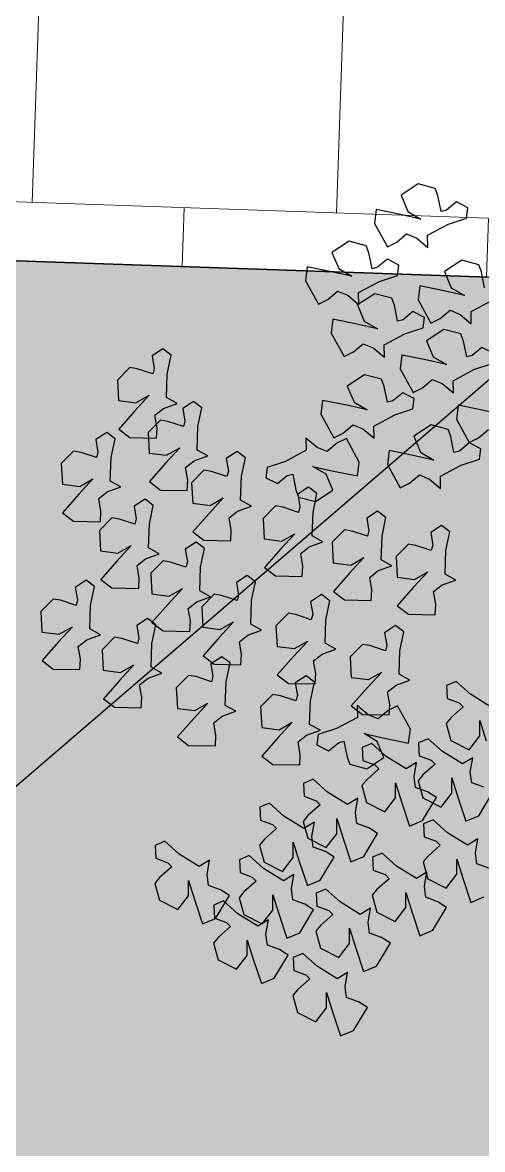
# Model space of a CAD drawing. Header units: millimetres. Extents: x -1042495 to -977915, y 3191218 to 3280168.
# Drawn here: x -1024033 to -1023144, y 3228592 to 3230773 of the extents above; entities that cross this region are included whole.
import ezdxf

# ---------------------------------------------------------------- set-up
doc = ezdxf.new("R2010")
doc.units = ezdxf.units.MM
doc.layers.get('0').update_dxf_attribs({"lineweight": 15})
for name, color, linetype in [('000 Граница', 6, 'Continuous'), ('000 Дом', 7, 'Continuous'), ('000 Привязки', 1, 'Continuous'), ('A绿-TXT', 252, 'Continuous'), ('p', 7, 'Continuous')]:
    doc.layers.add(name, color=color, linetype=linetype)
doc.layers.add('_Кабель 0.4', color=1, linetype='g5_119_3', lineweight=30)
doc.layers.add('мощение', color=251, linetype='Continuous', lineweight=0)
doc.layers.add('кустарники лиственные', color=7, linetype='Continuous', lineweight=20, true_color=0x455c00)
doc.linetypes.add('g5_119_3', pattern='A,4,-1,[31,GUGK_2005.shx,S=0.1,R=0,X=0,Y=0],4,[31,GUGK_2005.shx,S=0.1,R=180,X=0,Y=0],-1', length=10)

# ---------------------------------------------------------------- blocks, each defined once
blk = doc.blocks.new('A$C6E9D230D')
at = {"layer": 'A绿-TXT', "color": 254, "true_color": 0xfeeab9}
for p, q in [((947, 2234.4), (927.7, 2209)), ((989.1, 2197.3), (947, 2234.4)), ((1012.4, 2234.7), (1007.3, 2195)), ((1059.4, 2237.2), (1012.4, 2234.7)), ((1088, 2209), (1059.4, 2237.2)), ((927.7, 2209), (926.4, 2147.7)), ((1024.5, 2164.6), (989.1, 2197.3)), ((1007.3, 2195), (1024.5, 2164.6)), ((1085.1, 2191.8), (1088, 2209)), ((1073.4, 2156.5), (1085.1, 2191.8)), ((1285.7, 2187.6), (1266.4, 2162.1)), ((1327.8, 2150.4), (1285.7, 2187.6)), ((1351.1, 2187.8), (1346, 2148.1)), ((1398.1, 2190.3), (1351.1, 2187.8)), ((1426.7, 2162.1), (1398.1, 2190.3)), ((926.4, 2147.7), (950.4, 2146.3)), ((950.4, 2146.3), (979.2, 2151.3)), ((979.2, 2151.3), (994.5, 2131.8)), ((1085.8, 2153.1), (1073.4, 2156.5)), ((1114.7, 2158.1), (1085.8, 2153.1)), ((1130.9, 2133.1), (1114.7, 2158.1)), ((1266.4, 2162.1), (1265.1, 2100.8)), ((1363.2, 2117.7), (1327.8, 2150.4)), ((1346, 2148.1), (1363.2, 2117.7)), ((1412.1, 2109.7), (1423.8, 2144.9)), ((1423.8, 2144.9), (1426.7, 2162.1)), ((994.5, 2131.8), (1005.9, 2100.5)), ((1005.9, 2100.5), (1019.4, 2124.9)), ((1019.4, 2124.9), (1073.3, 2123.2)), ((1073.3, 2123.2), (1116.4, 2114.1)), ((1116.4, 2114.1), (1130.9, 2133.1)), ((859.5, 2093.9), (840.2, 2068.4)), ((901.6, 2056.8), (859.5, 2093.9)), ((924.9, 2094.2), (919.8, 2054.5)), ((971.9, 2096.7), (924.9, 2094.2)), ((1000.5, 2068.4), (971.9, 2096.7)), ((1132.7, 2099.8), (1113.4, 2074.3)), ((1174.9, 2062.7), (1132.7, 2099.8)), ((1198.1, 2100.1), (1193, 2060.4)), ((1245.1, 2102.6), (1198.1, 2100.1)), ((1273.7, 2074.3), (1245.1, 2102.6)), ((1265.1, 2100.8), (1289.1, 2099.4)), ((1289.1, 2099.4), (1317.9, 2104.4)), ((1317.9, 2104.4), (1333.2, 2084.9)), ((1424.5, 2106.2), (1412.1, 2109.7)), ((1453.4, 2111.2), (1424.5, 2106.2)), ((1469.6, 2086.3), (1453.4, 2111.2)), ((840.2, 2068.4), (838.9, 2007.1)), ((997.6, 2051.3), (1000.5, 2068.4)), ((1113.4, 2074.3), (1112.1, 2013)), ((1270.9, 2057.2), (1273.7, 2074.3)), ((1333.2, 2084.9), (1344.6, 2053.6)), ((1344.6, 2053.6), (1358.1, 2078)), ((1358.1, 2078), (1412, 2076.3)), ((1412, 2076.3), (1455.1, 2067.2)), ((1455.1, 2067.2), (1469.6, 2086.3)), ((937, 2024.1), (901.6, 2056.8)), ((919.8, 2054.5), (937, 2024.1)), ((985.9, 2016), (997.6, 2051.3)), ((1210.2, 2030), (1174.9, 2062.7)), ((1193, 2060.4), (1210.2, 2030)), ((1259.1, 2021.9), (1270.9, 2057.2)), ((1476.9, 2058.8), (1457.6, 2033.4)), ((1519.1, 2021.7), (1476.9, 2058.8)), ((1542.3, 2059.1), (1537.2, 2019.4)), ((1589.3, 2061.6), (1542.3, 2059.1)), ((1618, 2033.4), (1589.3, 2061.6)), ((998.3, 2012.6), (985.9, 2016)), ((1027.2, 2017.6), (998.3, 2012.6)), ((1043.4, 1992.6), (1027.2, 2017.6)), ((1112.1, 2013), (1136.1, 2011.7)), ((1136.1, 2011.7), (1165, 2016.7)), ((1165, 2016.7), (1180.2, 1997.2)), ((1271.5, 2018.5), (1259.1, 2021.9)), ((1300.4, 2023.5), (1271.5, 2018.5)), ((1316.6, 1998.5), (1300.4, 2023.5)), ((1457.6, 2033.4), (1456.4, 1972.1)), ((1554.5, 1989), (1519.1, 2021.7)), ((1537.2, 2019.4), (1554.5, 1989)), ((1603.3, 1980.9), (1615.1, 2016.2)), ((1615.1, 2016.2), (1618, 2033.4)), ((838.9, 2007.1), (862.9, 2005.8)), ((862.9, 2005.8), (891.7, 2010.8)), ((891.7, 2010.8), (907, 1991.3)), ((907, 1991.3), (918.4, 1959.9)), ((1028.9, 1973.6), (1043.4, 1992.6)), ((1180.2, 1997.2), (1191.6, 1965.8)), ((1191.6, 1965.8), (1205.1, 1990.3)), ((1205.1, 1990.3), (1259, 1988.6)), ((1259, 1988.6), (1302.2, 1979.5)), ((1302.2, 1979.5), (1316.6, 1998.5)), ((1356.7, 1988.6), (1337.4, 1963.1)), ((1398.8, 1951.5), (1356.7, 1988.6)), ((1422.1, 1988.8), (1417, 1949.1)), ((1469.1, 1991.4), (1422.1, 1988.8)), ((1497.7, 1963.1), (1469.1, 1991.4)), ((398, 1965.4), (376.7, 1923.4)), ((436.8, 1976.1), (398, 1965.4)), ((450.2, 1965), (436.8, 1976.1)), ((474.9, 1937.2), (450.2, 1965)), ((494.2, 1973.7), (484.1, 1946.2)), ((523.9, 1975.3), (494.2, 1973.7)), ((533.2, 1953.2), (523.9, 1975.3)), ((918.4, 1959.9), (931.9, 1984.4)), ((931.9, 1984.4), (985.8, 1982.6)), ((985.8, 1982.6), (1028.9, 1973.6)), ((1034.4, 1982.7), (1015.1, 1957.2)), ((1076.5, 1945.5), (1034.4, 1982.7)), ((1099.8, 1982.9), (1094.7, 1943.2)), ((1146.8, 1985.4), (1099.8, 1982.9)), ((1175.4, 1957.2), (1146.8, 1985.4)), ((1337.4, 1963.1), (1336.1, 1901.8)), ((1456.4, 1972.1), (1480.3, 1970.7)), ((1480.3, 1970.7), (1509.2, 1975.7)), ((1494.8, 1945.9), (1497.7, 1963.1)), ((1509.2, 1975.7), (1524.4, 1956.2)), ((1615.8, 1977.5), (1603.3, 1980.9)), ((1644.6, 1982.5), (1615.8, 1977.5)), ((1660.8, 1957.5), (1644.6, 1982.5)), ((484.1, 1946.2), (474.9, 1937.2)), ((503.7, 1920.4), (533.2, 1953.2)), ((1015.1, 1957.2), (1013.8, 1895.9)), ((1111.9, 1912.9), (1076.5, 1945.5)), ((1094.7, 1943.2), (1111.9, 1912.9)), ((1160.8, 1904.8), (1172.5, 1940)), ((1172.5, 1940), (1175.4, 1957.2)), ((1434.2, 1918.8), (1398.8, 1951.5)), ((1417, 1949.1), (1434.2, 1918.8)), ((1483.1, 1910.7), (1494.8, 1945.9)), ((1524.4, 1956.2), (1535.8, 1924.8)), ((1535.8, 1924.8), (1549.3, 1949.3)), ((1549.3, 1949.3), (1603.2, 1947.6)), ((1603.2, 1947.6), (1646.4, 1938.5)), ((1646.4, 1938.5), (1660.8, 1957.5)), ((376.7, 1923.4), (408.5, 1899.1)), ((475.3, 1874.6), (503.7, 1920.4)), ((772.1, 1924.2), (752.8, 1898.7)), ((814.2, 1887.1), (772.1, 1924.2)), ((837.5, 1924.5), (832.4, 1884.8)), ((884.5, 1927), (837.5, 1924.5)), ((913.1, 1898.7), (884.5, 1927)), ((1495.5, 1907.2), (1483.1, 1910.7)), ((1524.4, 1912.2), (1495.5, 1907.2)), ((1540.5, 1887.3), (1524.4, 1912.2)), ((397.5, 1884.6), (344.2, 1866.7)), ((443.5, 1898.9), (397.5, 1884.6)), ((408.5, 1899.1), (443.5, 1898.9)), ((752.8, 1898.7), (751.5, 1837.4)), ((849.6, 1854.4), (814.2, 1887.1)), ((832.4, 1884.8), (849.6, 1854.4)), ((910.2, 1881.6), (913.1, 1898.7)), ((1013.8, 1895.9), (1037.8, 1894.5)), ((1037.8, 1894.5), (1066.6, 1899.5)), ((1066.6, 1899.5), (1081.9, 1880)), ((1173.2, 1901.3), (1160.8, 1904.8)), ((1202.1, 1906.3), (1173.2, 1901.3)), ((1218.3, 1881.4), (1202.1, 1906.3)), ((1241.9, 1889), (1222.6, 1863.5)), ((1284.1, 1851.9), (1241.9, 1889)), ((1307.3, 1889.3), (1302.2, 1849.6)), ((1354.4, 1891.8), (1307.3, 1889.3)), ((1336.1, 1901.8), (1360.1, 1900.5)), ((1383, 1863.5), (1354.4, 1891.8)), ((1360.1, 1900.5), (1388.9, 1905.5)), ((1388.9, 1905.5), (1404.2, 1885.9)), ((1404.2, 1885.9), (1415.6, 1854.6)), ((1526.1, 1868.2), (1540.5, 1887.3)), ((344.2, 1866.7), (356.7, 1837.2)), ((489.7, 1850.7), (475.3, 1874.6)), ((898.5, 1846.3), (910.2, 1881.6)), ((957.9, 1865.6), (938.6, 1840.2)), ((1000.1, 1828.5), (957.9, 1865.6)), ((1023.3, 1865.9), (1018.2, 1826.2)), ((1070.3, 1868.4), (1023.3, 1865.9)), ((1098.9, 1840.2), (1070.3, 1868.4)), ((1081.9, 1880), (1093.3, 1848.7)), ((1093.3, 1848.7), (1106.8, 1873.2)), ((1106.8, 1873.2), (1160.7, 1871.4)), ((1160.7, 1871.4), (1203.8, 1862.3)), ((1203.8, 1862.3), (1218.3, 1881.4)), ((1222.6, 1863.5), (1221.4, 1802.2)), ((1380.1, 1846.4), (1383, 1863.5)), ((1415.6, 1854.6), (1429.1, 1879.1)), ((1429.1, 1879.1), (1483, 1877.3)), ((1483, 1877.3), (1526.1, 1868.2)), ((300.1, 1841.4), (261.4, 1830.8)), ((313.6, 1830.3), (300.1, 1841.4)), ((357.5, 1839.1), (347.4, 1811.6)), ((356.7, 1837.2), (409.1, 1805.4)), ((387.2, 1840.6), (357.5, 1839.1)), ((396.5, 1818.6), (387.2, 1840.6)), ((422.2, 1825.5), (432.3, 1853)), ((432.3, 1853), (456.9, 1856.5)), ((456.9, 1856.5), (489.7, 1850.7)), ((751.5, 1837.4), (775.5, 1836.1)), ((775.5, 1836.1), (804.3, 1841.1)), ((804.3, 1841.1), (819.6, 1821.6)), ((910.9, 1842.9), (898.5, 1846.3)), ((939.8, 1847.9), (910.9, 1842.9)), ((938.6, 1840.2), (937.3, 1778.9)), ((955.9, 1822.9), (939.8, 1847.9)), ((1096, 1823), (1098.9, 1840.2)), ((1319.5, 1819.2), (1284.1, 1851.9)), ((1302.2, 1849.6), (1319.5, 1819.2)), ((1368.3, 1811.1), (1380.1, 1846.4)), ((261.4, 1830.8), (240, 1788.8)), ((338.2, 1802.5), (313.6, 1830.3)), ((347.4, 1811.6), (338.2, 1802.5)), ((367.1, 1785.8), (396.5, 1818.6)), ((409.1, 1805.4), (422.2, 1825.5)), ((819.6, 1821.6), (831, 1790.2)), ((831, 1790.2), (844.5, 1814.7)), ((844.5, 1814.7), (898.4, 1813)), ((898.4, 1813), (941.5, 1803.9)), ((941.5, 1803.9), (955.9, 1822.9)), ((1035.4, 1795.8), (1000.1, 1828.5)), ((1018.2, 1826.2), (1035.4, 1795.8)), ((1084.3, 1787.7), (1096, 1823)), ((1380.8, 1807.7), (1368.3, 1811.1)), ((1409.6, 1812.7), (1380.8, 1807.7)), ((1425.8, 1787.7), (1409.6, 1812.7)), ((240, 1788.8), (271.9, 1764.5)), ((338.6, 1740), (367.1, 1785.8)), ((404, 1783), (365.2, 1772.3)), ((417.4, 1771.9), (404, 1783)), ((461.4, 1780.6), (451.3, 1753.1)), ((491.1, 1782.2), (461.4, 1780.6)), ((500.3, 1760.2), (491.1, 1782.2)), ((961.3, 1777.5), (990.1, 1782.5)), ((990.1, 1782.5), (1005.4, 1763)), ((1096.7, 1784.3), (1084.3, 1787.7)), ((1125.6, 1789.3), (1096.7, 1784.3)), ((1141.8, 1764.3), (1125.6, 1789.3)), ((1221.4, 1802.2), (1245.3, 1800.9)), ((1245.3, 1800.9), (1274.2, 1805.9)), ((1274.2, 1805.9), (1289.4, 1786.4)), ((1289.4, 1786.4), (1300.8, 1755)), ((1411.4, 1768.7), (1425.8, 1787.7)), ((306.8, 1764.3), (260.8, 1750)), ((271.9, 1764.5), (306.8, 1764.3)), ((365.2, 1772.3), (343.9, 1730.3)), ((442, 1744.1), (417.4, 1771.9)), ((470.9, 1727.3), (500.3, 1760.2)), ((937.3, 1778.9), (961.3, 1777.5)), ((1005.4, 1763), (1016.8, 1731.6)), ((1016.8, 1731.6), (1030.3, 1756.1)), ((1030.3, 1756.1), (1084.2, 1754.4)), ((1127.3, 1745.3), (1141.8, 1764.3)), ((1300.8, 1755), (1314.3, 1779.5)), ((1314.3, 1779.5), (1368.2, 1777.8)), ((1368.2, 1777.8), (1411.4, 1768.7)), ((260.8, 1750), (207.6, 1732)), ((207.6, 1732), (220, 1702.6)), ((353.1, 1716), (338.6, 1740)), ((343.9, 1730.3), (375.7, 1706.1)), ((451.3, 1753.1), (442, 1744.1)), ((524.2, 1736.1), (485.4, 1725.4)), ((537.7, 1725), (524.2, 1736.1)), ((581.6, 1733.7), (571.5, 1706.3)), ((611.3, 1735.3), (581.6, 1733.7)), ((620.6, 1713.3), (611.3, 1735.3)), ((728.4, 1731), (709.1, 1705.5)), ((770.6, 1693.9), (728.4, 1731)), ((793.8, 1731.3), (788.7, 1691.6)), ((840.8, 1733.8), (793.8, 1731.3)), ((869.5, 1705.5), (840.8, 1733.8)), ((1084.2, 1754.4), (1127.3, 1745.3)), ((285.6, 1690.9), (295.7, 1718.4)), ((295.7, 1718.4), (320.2, 1721.8)), ((320.2, 1721.8), (353.1, 1716)), ((410.6, 1705.8), (364.6, 1691.5)), ((375.7, 1706.1), (410.6, 1705.8)), ((442.4, 1681.5), (470.9, 1727.3)), ((485.4, 1725.4), (464.1, 1683.5)), ((562.3, 1697.2), (537.7, 1725)), ((571.5, 1706.3), (562.3, 1697.2)), ((591.1, 1680.4), (620.6, 1713.3)), ((709.1, 1705.5), (707.9, 1644.2)), ((866.6, 1688.4), (869.5, 1705.5)), ((1160, 1725.1), (1140.7, 1699.6)), ((1202.2, 1688), (1160, 1725.1)), ((1225.5, 1725.3), (1220.3, 1685.6)), ((1272.5, 1727.9), (1225.5, 1725.3)), ((1301.1, 1699.6), (1272.5, 1727.9)), ((1365.7, 1721.8), (1352.2, 1695.3)), ((1389.4, 1718.8), (1365.7, 1721.8)), ((1403.1, 1676.9), (1389.4, 1718.8)), ((220, 1702.6), (272.4, 1670.8)), ((272.4, 1670.8), (285.6, 1690.9)), ((364.6, 1691.5), (311.4, 1673.6)), ((456.9, 1657.6), (442.4, 1681.5)), ((464.1, 1683.5), (496, 1659.2)), ((562.7, 1634.6), (591.1, 1680.4)), ((806, 1661.2), (770.6, 1693.9)), ((788.7, 1691.6), (806, 1661.2)), ((854.8, 1653.1), (866.6, 1688.4)), ((914.1, 1695.8), (894.8, 1670.3)), ((956.3, 1658.7), (914.1, 1695.8)), ((979.5, 1696.1), (974.4, 1656.4)), ((1026.6, 1698.6), (979.5, 1696.1)), ((1055.2, 1670.3), (1026.6, 1698.6)), ((1140.7, 1699.6), (1139.5, 1638.3)), ((1237.6, 1655.3), (1202.2, 1688)), ((1220.3, 1685.6), (1237.6, 1655.3)), ((1286.4, 1647.2), (1298.2, 1682.4)), ((1298.2, 1682.4), (1301.1, 1699.6)), ((1352.2, 1695.3), (1370.9, 1672.8)), ((180, 1660), (141.2, 1649.4)), ((193.4, 1649), (180, 1660)), ((237.4, 1657.7), (227.3, 1630.2)), ((267.1, 1659.2), (237.4, 1657.7)), ((276.4, 1637.2), (267.1, 1659.2)), ((311.4, 1673.6), (323.8, 1644.1)), ((389.4, 1632.5), (399.5, 1659.9)), ((399.5, 1659.9), (424, 1663.4)), ((424, 1663.4), (456.9, 1657.6)), ((530.9, 1658.9), (484.9, 1644.6)), ((496, 1659.2), (530.9, 1658.9)), ((867.3, 1649.7), (854.8, 1653.1)), ((896.1, 1654.7), (867.3, 1649.7)), ((894.8, 1670.3), (893.6, 1609)), ((912.3, 1629.7), (896.1, 1654.7)), ((991.7, 1626), (956.3, 1658.7)), ((974.4, 1656.4), (991.7, 1626)), ((1040.5, 1617.9), (1052.3, 1653.2)), ((1052.3, 1653.2), (1055.2, 1670.3)), ((1337.8, 1652.8), (1321.4, 1646.8)), ((1374.2, 1660.3), (1337.8, 1652.8)), ((1370.9, 1672.8), (1374.2, 1660.3)), ((1428.5, 1629.3), (1403.1, 1676.9)), ((141.2, 1649.4), (119.9, 1607.4)), ((218.1, 1621.1), (193.4, 1649)), ((227.3, 1630.2), (218.1, 1621.1)), ((246.9, 1604.4), (276.4, 1637.2)), ((323.8, 1644.1), (376.3, 1612.4)), ((376.3, 1612.4), (389.4, 1632.5)), ((484.9, 1644.6), (431.6, 1626.7)), ((431.6, 1626.7), (444.1, 1597.2)), ((540, 1625.9), (518.7, 1583.9)), ((578.8, 1636.5), (540, 1625.9)), ((577.1, 1610.7), (562.7, 1634.6)), ((592.2, 1625.4), (578.8, 1636.5)), ((636.2, 1634.2), (626.1, 1606.7)), ((665.9, 1635.7), (636.2, 1634.2)), ((675.1, 1613.7), (665.9, 1635.7)), ((707.9, 1644.2), (731.8, 1642.9)), ((731.8, 1642.9), (760.7, 1647.9)), ((760.7, 1647.9), (775.9, 1628.4)), ((775.9, 1628.4), (787.3, 1597)), ((897.9, 1610.7), (912.3, 1629.7)), ((1139.5, 1638.3), (1163.4, 1637)), ((1163.4, 1637), (1192.3, 1642)), ((1192.3, 1642), (1207.5, 1622.5)), ((1298.9, 1643.8), (1286.4, 1647.2)), ((1327.7, 1648.7), (1298.9, 1643.8)), ((1321.4, 1646.8), (1311.3, 1607.9)), ((1343.9, 1623.8), (1327.7, 1648.7)), ((1456.5, 1629.9), (1428.5, 1629.3)), ((1435, 1604.3), (1456.5, 1629.9)), ((1816.9, 1630.9), (1763.2, 1601.3)), ((1848.6, 1626.9), (1816.9, 1630.9)), ((1837.5, 1571.8), (1848.6, 1626.9)), ((119.9, 1607.4), (151.7, 1583.1)), ((218.5, 1558.6), (246.9, 1604.4)), ((327.5, 1607.2), (288.7, 1596.6)), ((340.9, 1596.2), (327.5, 1607.2)), ((384.9, 1604.9), (374.8, 1577.4)), ((414.6, 1606.4), (384.9, 1604.9)), ((423.8, 1584.4), (414.6, 1606.4)), ((509.6, 1585.6), (519.7, 1613.1)), ((519.7, 1613.1), (544.3, 1616.5)), ((544.3, 1616.5), (577.1, 1610.7)), ((616.9, 1597.6), (592.2, 1625.4)), ((626.1, 1606.7), (616.9, 1597.6)), ((645.7, 1580.9), (675.1, 1613.7)), ((753.7, 1604.7), (740.2, 1578.3)), ((777.5, 1601.8), (753.7, 1604.7)), ((791.2, 1559.9), (777.5, 1601.8)), ((787.3, 1597), (800.8, 1621.5)), ((800.8, 1621.5), (854.7, 1619.7)), ((854.7, 1619.7), (897.9, 1610.7)), ((893.6, 1609), (917.5, 1607.7)), ((917.5, 1607.7), (946.4, 1612.7)), ((946.4, 1612.7), (961.6, 1593.2)), ((1053, 1614.5), (1040.5, 1617.9)), ((1081.8, 1619.5), (1053, 1614.5)), ((1098, 1594.5), (1081.8, 1619.5)), ((1207.5, 1622.5), (1219, 1591.1)), ((1219, 1591.1), (1232.4, 1615.6)), ((1232.4, 1615.6), (1286.3, 1613.8)), ((1286.3, 1613.8), (1329.5, 1604.8)), ((1311.3, 1607.9), (1337, 1568.4)), ((1329.5, 1604.8), (1343.9, 1623.8)), ((1373.9, 1583.8), (1391.6, 1613.9)), ((1391.6, 1613.9), (1381, 1566.9)), ((1425.8, 1581.4), (1435, 1604.3)), ((1763.2, 1601.3), (1774, 1579.9)), ((186.6, 1582.9), (140.6, 1568.6)), ((151.7, 1583.1), (186.6, 1582.9)), ((288.7, 1596.6), (267.4, 1554.6)), ((365.6, 1568.3), (340.9, 1596.2)), ((374.8, 1577.4), (365.6, 1568.3)), ((394.4, 1551.6), (423.8, 1584.4)), ((444.1, 1597.2), (496.5, 1565.5)), ((496.5, 1565.5), (509.6, 1585.6)), ((518.7, 1583.9), (550.5, 1559.6)), ((617.2, 1535.1), (645.7, 1580.9)), ((740.2, 1578.3), (759, 1555.8)), ((961.6, 1593.2), (973.1, 1561.8)), ((973.1, 1561.8), (986.5, 1586.3)), ((986.5, 1586.3), (1040.4, 1584.6)), ((1040.4, 1584.6), (1083.6, 1575.5)), ((1083.6, 1575.5), (1098, 1594.5)), ((1337, 1568.4), (1373.9, 1583.8)), ((1444.5, 1558.9), (1425.8, 1581.4)), ((1510.9, 1595.8), (1457.2, 1566.2)), ((1542.6, 1591.8), (1510.9, 1595.8)), ((1531.6, 1536.7), (1542.6, 1591.8)), ((1774, 1579.9), (1792.8, 1557.4)), ((140.6, 1568.6), (87.4, 1550.6)), ((87.4, 1550.6), (99.8, 1521.2)), ((232.9, 1534.7), (218.5, 1558.6)), ((267.4, 1554.6), (299.2, 1530.3)), ((365.9, 1505.8), (394.4, 1551.6)), ((585.4, 1559.4), (539.4, 1545.1)), ((550.5, 1559.6), (585.4, 1559.4)), ((759, 1555.8), (762.2, 1543.3)), ((816.6, 1512.3), (791.2, 1559.9)), ((1105.4, 1567.1), (1086.1, 1541.6)), ((1147.5, 1530), (1105.4, 1567.1)), ((1170.8, 1567.3), (1165.7, 1527.6)), ((1217.8, 1569.9), (1170.8, 1567.3)), ((1246.4, 1541.6), (1217.8, 1569.9)), ((1381, 1566.9), (1369.9, 1511.9)), ((1455.3, 1537.5), (1444.5, 1558.9)), ((1457.2, 1566.2), (1468, 1544.8)), ((1696.8, 1572.4), (1643, 1542.8)), ((1728.5, 1568.4), (1696.8, 1572.4)), ((1717.4, 1513.4), (1728.5, 1568.4)), ((1792.8, 1557.4), (1783.5, 1534.4)), ((1826.9, 1524.8), (1837.5, 1571.8)), ((1844.6, 1554.9), (1826.9, 1524.8)), ((1881.5, 1570.4), (1844.6, 1554.9)), ((1907.2, 1530.9), (1881.5, 1570.4)), ((165.4, 1509.5), (175.5, 1537)), ((175.5, 1537), (200, 1540.5)), ((200, 1540.5), (232.9, 1534.7)), ((334.1, 1530.1), (288.1, 1515.8)), ((299.2, 1530.3), (334.1, 1530.1)), ((539.4, 1545.1), (486.2, 1527.1)), ((486.2, 1527.1), (498.6, 1497.7)), ((631.7, 1511.2), (617.2, 1535.1)), ((709.5, 1529.7), (699.3, 1490.8)), ((725.8, 1535.8), (709.5, 1529.7)), ((762.2, 1543.3), (725.8, 1535.8)), ((843.2, 1526.1), (823.9, 1500.6)), ((885.3, 1489), (843.2, 1526.1)), ((908.6, 1526.4), (903.4, 1486.7)), ((955.6, 1528.9), (908.6, 1526.4)), ((984.2, 1500.6), (955.6, 1528.9)), ((1086.1, 1541.6), (1084.8, 1480.3)), ((1182.9, 1497.3), (1147.5, 1530)), ((1165.7, 1527.6), (1182.9, 1497.3)), ((1231.8, 1489.2), (1243.5, 1524.4)), ((1243.5, 1524.4), (1246.4, 1541.6)), ((1401.6, 1507.9), (1455.3, 1537.5)), ((1468, 1544.8), (1486.8, 1522.3)), ((1521, 1489.8), (1531.6, 1536.7)), ((1575.6, 1535.3), (1538.6, 1519.9)), ((1601.3, 1495.8), (1575.6, 1535.3)), ((1643, 1542.8), (1653.9, 1521.4)), ((1783.5, 1534.4), (1762, 1508.9)), ((1897.1, 1492), (1907.2, 1530.9)), ((99.8, 1521.2), (152.3, 1489.4)), ((152.3, 1489.4), (165.4, 1509.5)), ((288.1, 1515.8), (234.9, 1497.9)), ((234.9, 1497.9), (247.3, 1468.4)), ((380.4, 1481.9), (365.9, 1505.8)), ((498.6, 1497.7), (551.1, 1465.9)), ((564.2, 1486), (574.3, 1513.5)), ((574.3, 1513.5), (598.8, 1516.9)), ((598.8, 1516.9), (631.7, 1511.2)), ((660.8, 1501.9), (622, 1491.3)), ((674.2, 1490.8), (660.8, 1501.9)), ((718.2, 1499.6), (708.1, 1472.1)), ((747.9, 1501.1), (718.2, 1499.6)), ((757.1, 1479.1), (747.9, 1501.1)), ((762, 1466.8), (779.7, 1496.9)), ((779.7, 1496.9), (769, 1449.9)), ((844.5, 1512.9), (816.6, 1512.3)), ((823.9, 1500.6), (822.6, 1439.3)), ((823.1, 1487.3), (844.5, 1512.9)), ((981.3, 1483.5), (984.2, 1500.6)), ((1369.9, 1511.9), (1401.6, 1507.9)), ((1477.5, 1499.4), (1456.1, 1473.8)), ((1486.8, 1522.3), (1477.5, 1499.4)), ((1538.6, 1519.9), (1521, 1489.8)), ((1653.9, 1521.4), (1672.6, 1498.9)), ((1672.6, 1498.9), (1663.3, 1476)), ((1706.8, 1466.4), (1717.4, 1513.4)), ((1761.4, 1511.9), (1724.5, 1496.5)), ((1787.1, 1472.5), (1761.4, 1511.9)), ((1762, 1508.9), (1790, 1509.4)), ((1790, 1509.4), (1815.4, 1461.9)), ((312.9, 1456.7), (323, 1484.2)), ((323, 1484.2), (347.5, 1487.7)), ((347.5, 1487.7), (380.4, 1481.9)), ((409.5, 1478.5), (370.7, 1467.9)), ((422.9, 1467.4), (409.5, 1478.5)), ((466.9, 1476.2), (456.8, 1448.7)), ((496.6, 1477.7), (466.9, 1476.2)), ((505.8, 1455.7), (496.6, 1477.7)), ((551.1, 1465.9), (564.2, 1486)), ((622, 1491.3), (600.7, 1449.3)), ((698.9, 1463), (674.2, 1490.8)), ((708.1, 1472.1), (698.9, 1463)), ((699.3, 1490.8), (725, 1451.4)), ((727.7, 1446.2), (757.1, 1479.1)), ((813.8, 1464.3), (823.1, 1487.3)), ((920.7, 1456.3), (885.3, 1489)), ((903.4, 1486.7), (920.7, 1456.3)), ((969.5, 1448.2), (981.3, 1483.5)), ((1084.8, 1480.3), (1108.8, 1479)), ((1108.8, 1479), (1137.6, 1484)), ((1137.6, 1484), (1152.9, 1464.5)), ((1244.2, 1485.7), (1231.8, 1489.2)), ((1273.1, 1490.7), (1244.2, 1485.7)), ((1289.3, 1465.8), (1273.1, 1490.7)), ((1456.1, 1473.8), (1484, 1474.3)), ((1484, 1474.3), (1509.4, 1426.8)), ((1591.1, 1456.9), (1601.3, 1495.8)), ((1663.3, 1476), (1641.9, 1450.4)), ((1724.5, 1496.5), (1706.8, 1466.4)), ((1776.9, 1433.5), (1787.1, 1472.5)), ((1844.3, 1478.5), (1880.7, 1485.9)), ((1847.6, 1466), (1844.3, 1478.5)), ((1880.7, 1485.9), (1897.1, 1492)), ((1948.1, 1472.9), (1894.3, 1443.3)), ((1979.8, 1468.9), (1948.1, 1472.9)), ((247.3, 1468.4), (299.8, 1436.6)), ((299.8, 1436.6), (312.9, 1456.7)), ((370.7, 1467.9), (349.4, 1425.9)), ((447.6, 1439.6), (422.9, 1467.4)), ((456.8, 1448.7), (447.6, 1439.6)), ((476.4, 1422.9), (505.8, 1455.7)), ((600.7, 1449.3), (632.5, 1425)), ((699.2, 1400.5), (727.7, 1446.2)), ((725, 1451.4), (762, 1466.8)), ((769, 1449.9), (758, 1394.9)), ((832.6, 1441.8), (813.8, 1464.3)), ((982, 1444.8), (969.5, 1448.2)), ((1010.9, 1449.8), (982, 1444.8)), ((1027, 1424.8), (1010.9, 1449.8)), ((1152.9, 1464.5), (1164.3, 1433.1)), ((1164.3, 1433.1), (1177.8, 1457.6)), ((1177.8, 1457.6), (1231.7, 1455.8)), ((1231.7, 1455.8), (1274.8, 1446.8)), ((1274.8, 1446.8), (1289.3, 1465.8)), ((1538.4, 1443.4), (1574.8, 1450.8)), ((1574.8, 1450.8), (1591.1, 1456.9)), ((1641.9, 1450.4), (1669.8, 1451)), ((1669.8, 1451), (1695.3, 1403.4)), ((1815.4, 1461.9), (1829.1, 1420)), ((1866.3, 1443.5), (1847.6, 1466)), ((1968.7, 1413.8), (1979.8, 1468.9)), ((349.4, 1425.9), (381.2, 1401.6)), ((447.9, 1377.1), (476.4, 1422.9)), ((667.4, 1424.7), (621.4, 1410.5)), ((632.5, 1425), (667.4, 1424.7)), ((789.7, 1390.9), (843.4, 1420.4)), ((822.6, 1439.3), (846.6, 1438)), ((843.4, 1420.4), (832.6, 1441.8)), ((846.6, 1438), (875.4, 1443)), ((875.4, 1443), (890.7, 1423.5)), ((890.7, 1423.5), (902.1, 1392.1)), ((1012.6, 1405.8), (1027, 1424.8)), ((1072.6, 1420.8), (1053.3, 1395.3)), ((1114.8, 1383.7), (1072.6, 1420.8)), ((1138, 1421), (1132.9, 1381.3)), ((1185.1, 1423.6), (1138, 1421)), ((1213.7, 1395.3), (1185.1, 1423.6)), ((1396.2, 1443.6), (1342.5, 1414)), ((1427.9, 1439.6), (1396.2, 1443.6)), ((1416.8, 1384.5), (1427.9, 1439.6)), ((1509.4, 1426.8), (1523.1, 1384.9)), ((1541.6, 1430.9), (1538.4, 1443.4)), ((1560.4, 1408.4), (1541.6, 1430.9)), ((1724.2, 1420), (1760.6, 1427.5)), ((1727.5, 1407.5), (1724.2, 1420)), ((1760.6, 1427.5), (1776.9, 1433.5)), ((1829.1, 1420), (1852.8, 1417)), ((1852.8, 1417), (1866.3, 1443.5)), ((1894.3, 1443.3), (1905.2, 1421.9)), ((1905.2, 1421.9), (1923.9, 1399.4)), ((416.1, 1401.4), (370.1, 1387.1)), ((381.2, 1401.6), (416.1, 1401.4)), ((621.4, 1410.5), (568.2, 1392.5)), ((713.7, 1376.5), (699.2, 1400.5)), ((758, 1394.9), (789.7, 1390.9)), ((902.1, 1392.1), (915.6, 1416.6)), ((915.6, 1416.6), (969.5, 1414.9)), ((969.5, 1414.9), (1012.6, 1405.8)), ((1053.3, 1395.3), (1052.1, 1334)), ((1210.8, 1378.1), (1213.7, 1395.3)), ((1342.5, 1414), (1353.3, 1392.6)), ((1546.9, 1381.9), (1560.4, 1408.4)), ((1614.7, 1414.3), (1561, 1384.7)), ((1646.5, 1410.3), (1614.7, 1414.3)), ((1635.4, 1355.2), (1646.5, 1410.3)), ((1695.3, 1403.4), (1709, 1361.5)), ((1746.2, 1385), (1727.5, 1407.5)), ((1923.9, 1399.4), (1914.6, 1376.4)), ((1958.1, 1366.8), (1968.7, 1413.8)), ((1975.7, 1396.9), (1958.1, 1366.8)), ((2012.7, 1412.3), (1975.7, 1396.9)), ((2038.4, 1372.9), (2012.7, 1412.3)), ((370.1, 1387.1), (316.9, 1369.1)), ((316.9, 1369.1), (329.3, 1339.7)), ((462.4, 1353.2), (447.9, 1377.1)), ((568.2, 1392.5), (580.6, 1363)), ((671.7, 1373.2), (632.9, 1362.5)), ((646.2, 1351.4), (656.3, 1378.9)), ((656.3, 1378.9), (680.8, 1382.3)), ((685.1, 1362.1), (671.7, 1373.2)), ((680.8, 1382.3), (713.7, 1376.5)), ((729.1, 1370.8), (719, 1343.4)), ((758.8, 1372.4), (729.1, 1370.8)), ((768.1, 1350.4), (758.8, 1372.4)), ((1150.2, 1351), (1114.8, 1383.7)), ((1132.9, 1381.3), (1150.2, 1351)), ((1199, 1342.9), (1210.8, 1378.1)), ((1353.3, 1392.6), (1372, 1370.1)), ((1372, 1370.1), (1362.8, 1347.1)), ((1406.2, 1337.5), (1416.8, 1384.5)), ((1460.8, 1383.1), (1423.9, 1367.6)), ((1486.5, 1343.6), (1460.8, 1383.1)), ((1523.1, 1384.9), (1546.9, 1381.9)), ((1561, 1384.7), (1571.9, 1363.3)), ((1773.2, 1373.3), (1719.5, 1343.7)), ((1732.7, 1358.5), (1746.2, 1385)), ((1805, 1369.3), (1773.2, 1373.3)), ((1793.9, 1314.3), (1805, 1369.3)), ((1914.6, 1376.4), (1893.2, 1350.9)), ((2028.2, 1334), (2038.4, 1372.9)), ((394.9, 1328), (405, 1355.5)), ((405, 1355.5), (429.5, 1358.9)), ((447.2, 1350.9), (425.9, 1308.9)), ((429.5, 1358.9), (462.4, 1353.2)), ((486, 1361.5), (447.2, 1350.9)), ((499.4, 1350.4), (486, 1361.5)), ((524.1, 1322.6), (499.4, 1350.4)), ((543.4, 1359.2), (533.3, 1331.7)), ((573.1, 1360.7), (543.4, 1359.2)), ((582.3, 1338.7), (573.1, 1360.7)), ((580.6, 1363), (633.1, 1331.3)), ((632.9, 1362.5), (611.6, 1320.6)), ((633.1, 1331.3), (646.2, 1351.4)), ((709.8, 1334.3), (685.1, 1362.1)), ((719, 1343.4), (709.8, 1334.3)), ((738.6, 1317.5), (768.1, 1350.4)), ((1211.5, 1339.4), (1199, 1342.9)), ((1240.3, 1344.4), (1211.5, 1339.4)), ((1256.5, 1319.5), (1240.3, 1344.4)), ((1362.8, 1347.1), (1341.3, 1321.6)), ((1423.9, 1367.6), (1406.2, 1337.5)), ((1476.4, 1304.7), (1486.5, 1343.6)), ((1571.9, 1363.3), (1590.6, 1340.8)), ((1624.8, 1308.2), (1635.4, 1355.2)), ((1679.4, 1353.8), (1642.4, 1338.4)), ((1705.1, 1314.3), (1679.4, 1353.8)), ((1709, 1361.5), (1732.7, 1358.5)), ((1719.5, 1343.7), (1730.4, 1322.3)), ((1893.2, 1350.9), (1921.1, 1351.4)), ((1921.1, 1351.4), (1946.6, 1303.9)), ((329.3, 1339.7), (381.8, 1307.9)), ((381.8, 1307.9), (394.9, 1328)), ((533.3, 1331.7), (524.1, 1322.6)), ((552.9, 1305.8), (582.3, 1338.7)), ((611.6, 1320.6), (643.4, 1296.3)), ((710.2, 1271.7), (738.6, 1317.5)), ((1052.1, 1334), (1076, 1332.7)), ((1076, 1332.7), (1104.9, 1337.7)), ((1104.9, 1337.7), (1120.1, 1318.2)), ((1120.1, 1318.2), (1131.5, 1286.8)), ((1242.1, 1300.4), (1256.5, 1319.5)), ((1341.3, 1321.6), (1369.3, 1322.1)), ((1369.3, 1322.1), (1394.7, 1274.6)), ((1581.3, 1317.9), (1559.9, 1292.3)), ((1590.6, 1340.8), (1581.3, 1317.9)), ((1642.4, 1338.4), (1624.8, 1308.2)), ((1730.4, 1322.3), (1749.1, 1299.8)), ((1975.5, 1320.5), (2011.9, 1327.9)), ((1978.7, 1308), (1975.5, 1320.5)), ((2011.9, 1327.9), (2028.2, 1334)), ((425.9, 1308.9), (457.7, 1284.6)), ((524.4, 1260.1), (552.9, 1305.8)), ((678.3, 1296), (632.3, 1281.7)), ((643.4, 1296.3), (678.3, 1296)), ((764.1, 1298.1), (742.8, 1256.1)), ((802.9, 1308.7), (764.1, 1298.1)), ((816.3, 1297.6), (802.9, 1308.7)), ((840.9, 1269.8), (816.3, 1297.6)), ((860.2, 1306.4), (850.1, 1278.9)), ((889.9, 1307.9), (860.2, 1306.4)), ((899.2, 1285.9), (889.9, 1307.9)), ((1131.5, 1286.8), (1145, 1311.3)), ((1145, 1311.3), (1198.9, 1309.5)), ((1198.9, 1309.5), (1242.1, 1300.4)), ((1423.6, 1291.2), (1460, 1298.6)), ((1426.9, 1278.7), (1423.6, 1291.2)), ((1460, 1298.6), (1476.4, 1304.7)), ((1559.9, 1292.3), (1587.8, 1292.8)), ((1587.8, 1292.8), (1613.3, 1245.3)), ((1694.9, 1275.4), (1705.1, 1314.3)), ((1749.1, 1299.8), (1739.8, 1276.9)), ((1783.3, 1267.3), (1793.9, 1314.3)), ((1800.9, 1297.4), (1783.3, 1267.3)), ((1837.9, 1312.8), (1800.9, 1297.4)), ((1863.6, 1273.3), (1837.9, 1312.8)), ((1946.6, 1303.9), (1960.3, 1262)), ((1997.5, 1285.5), (1978.7, 1308)), ((446.6, 1270), (393.4, 1252.1)), ((492.6, 1284.3), (446.6, 1270)), ((457.7, 1284.6), (492.6, 1284.3)), ((632.3, 1281.7), (579.1, 1263.8)), ((724.6, 1247.8), (710.2, 1271.7)), ((850.1, 1278.9), (840.9, 1269.8)), ((869.8, 1253), (899.2, 1285.9)), ((1394.7, 1274.6), (1408.4, 1232.7)), ((1445.6, 1256.2), (1426.9, 1278.7)), ((1500, 1285.6), (1446.3, 1256)), ((1531.7, 1281.6), (1500, 1285.6)), ((1520.7, 1226.5), (1531.7, 1281.6)), ((1642.2, 1261.9), (1678.6, 1269.3)), ((1678.6, 1269.3), (1694.9, 1275.4)), ((1739.8, 1276.9), (1718.4, 1251.3)), ((1853.4, 1234.4), (1863.6, 1273.3)), ((1984, 1259), (1997.5, 1285.5)), ((393.4, 1252.1), (405.8, 1222.6)), ((481.5, 1238.5), (506, 1241.9)), ((506, 1241.9), (538.9, 1236.1)), ((538.9, 1236.1), (524.4, 1260.1)), ((579.1, 1263.8), (591.5, 1234.3)), ((657.1, 1222.7), (667.2, 1250.2)), ((667.2, 1250.2), (691.7, 1253.6)), ((691.7, 1253.6), (724.6, 1247.8)), ((742.8, 1256.1), (774.6, 1231.8)), ((841.3, 1207.3), (869.8, 1253)), ((1432.1, 1229.7), (1445.6, 1256.2)), ((1446.3, 1256), (1457.1, 1234.6)), ((1613.3, 1245.3), (1627, 1203.4)), ((1645.4, 1249.4), (1642.2, 1261.9)), ((1664.2, 1226.9), (1645.4, 1249.4)), ((1718.4, 1251.3), (1746.3, 1251.9)), ((1746.3, 1251.9), (1771.8, 1204.3)), ((1960.3, 1262), (1984, 1259)), ((471.4, 1211), (481.5, 1238.5)), ((591.5, 1234.3), (644, 1202.6)), ((809.5, 1231.5), (763.5, 1217.2)), ((774.6, 1231.8), (809.5, 1231.5)), ((1408.4, 1232.7), (1432.1, 1229.7)), ((1457.1, 1234.6), (1475.9, 1212.1)), ((1510, 1179.5), (1520.7, 1226.5)), ((1650.7, 1200.4), (1664.2, 1226.9)), ((1800.7, 1220.9), (1837.1, 1228.3)), ((1837.1, 1228.3), (1853.4, 1234.4))]:
    blk.add_line(p, q, dxfattribs=at)

msp = doc.modelspace()

# ---------------------------------------------------------------- hatches: boundary and pattern name
at = {"layer": '000 Привязки', "true_color": 0x999b37}
h = msp.add_hatch(color=55, dxfattribs=at)
h.dxf.hatch_style = 1
edge = h.paths.add_edge_path()
edge.add_line((-993583.7, 3224703.4), (-995748.9, 3217927.5))
edge.add_line((-995748.9, 3217927.5), (-995463.1, 3217836.2))
edge.add_line((-995463.1, 3217836.2), (-995916.9, 3216416.2))
edge.add_arc((-1005336.6, 3205577.5), 14360, 36.37273, 49.00661, ccw=False)
edge.add_line((-993774.3, 3214093.5), (-991611.2, 3211415.6))
edge.add_line((-991611.2, 3211415.6), (-989700.5, 3215862.1))
edge.add_line((-989700.5, 3215862.1), (-985643, 3228982.2))
edge.add_line((-985643, 3228982.2), (-1025266.5, 3230354))
edge.add_line((-1025266.5, 3230354), (-1023687.3, 3222587.9))
edge.add_line((-1023687.3, 3222587.9), (-1023695.8, 3222326.6))
edge.add_arc((-1023962.5, 3209574.4), 12755, 56.17396, 88.80182, ccw=False)
edge.add_arc((-999698.4, 3269111.5), 51863.6, 250.67409, 251.01288)
edge.add_line((-1016572.5, 3220069.7), (-1016115.2, 3221500.7))
edge.add_line((-1016115.2, 3221500.7), (-1015829.4, 3221409.4))
edge.add_line((-1015829.4, 3221409.4), (-1015220.7, 3223314.5))
edge.add_arc((-1016363.7, 3223679.7), 1200, 342.2789, 448.0173)
edge.add_line((-1016322.2, 3224879), (-1017141, 3224907.4))
edge.add_line((-1017141, 3224907.4), (-1017210.2, 3222908.6))
edge.add_line((-1017210.2, 3222908.6), (-1022207.2, 3223081.6))
edge.add_line((-1022207.2, 3223081.6), (-1022172.6, 3224081))
edge.add_line((-1022172.6, 3224081), (-1021999.6, 3229078))
edge.add_line((-1021999.6, 3229078), (-1017002.6, 3228905))
edge.add_line((-1017002.6, 3228905), (-1017071.8, 3226906.1))
edge.add_line((-1017071.8, 3226906.1), (-1015689.8, 3226858.3))
edge.add_arc((-1015648.2, 3228057.6), 1200, 268.0173, 340.1155)
edge.add_arc((-1013391.3, 3227241.3), 1200, 88.0173, 160.1155, ccw=False)
edge.add_line((-1013349.8, 3228440.5), (-995786.8, 3227832.5))
edge.add_arc((-995869.8, 3225434), 2400, -17.7211, 88.0173, ccw=False)
at = {"layer": 'мощение', "true_color": 0x636466}
h = msp.add_hatch(dxfattribs=at)
h.set_pattern_fill('AR-B88', color=251, scale=2.9, angle=358)
h.paths.add_polyline_path([(-993683.5, 3247769.9), (-994169.2, 3247839.3), (-996779.7, 3247934.1), (-1002749.9, 3247983.4), (-1005577.8, 3248156.9), (-1007675.1, 3248256.1), (-1010727.4, 3248769.8), (-1012366.6, 3249261.3), (-1013436.8, 3249863.2), (-1014480.9, 3250377.6), (-1018638.1, 3254207.8), (-1021767.3, 3257083.7), (-1033142.2, 3244724.5), (-1029892.8, 3240962.5), (-1028035.6, 3238037.1), (-1026578.4, 3235140.7), (-1026248.4, 3233936.8), (-1026188, 3233910.9), (-1025364.8, 3231113.1), (-1025356.8, 3230683.5), (-1025266.5, 3230354), (-1021268.9, 3230215.6), (-1020176.1, 3232879.4), (-1010809.7, 3232555.1), (-994230.1, 3231981.1)])
h.paths.add_polyline_path([(-1026578.6, 3240042.7), (-1031729.2, 3244783.1), (-1022587, 3254716.4), (-1017436.4, 3249976)], flags=16)
h.paths.add_polyline_path([(-1010818.6, 3244162.4), (-1010777.1, 3245361.7), (-1006579.6, 3245216.3), (-1006621.1, 3244017.1), (-1006652.3, 3243117.6), (-1001855.1, 3242951.5), (-1001824, 3243851), (-997826.4, 3243712.6), (-997784.9, 3244911.9), (-994586.8, 3244801.2), (-994628.3, 3243601.9), (-994801.1, 3238611.8), (-994801.3, 3238604.9), (-995001.2, 3238611.8), (-997799.5, 3238708.7), (-997993.3, 3233112), (-1011185.3, 3233568.7)], flags=16)
h.paths.add_polyline_path([(-1010901.6, 3241763.8), (-1010825.5, 3243962.5), (-1010818.6, 3244162.4), (-1006821, 3244024), (-1006621.1, 3244017.1), (-1006652.3, 3243117.6), (-1001855.1, 3242951.5), (-1001655.3, 3242944.6), (-1001631, 3243644.2), (-994835.1, 3243408.9), (-994994.3, 3238811.7), (-997792.6, 3238908.5), (-997799.5, 3238708.7), (-997986.3, 3233311.9), (-997993.3, 3233112), (-1011185.3, 3233568.7), (-1011178.4, 3233768.6)], flags=0)
h.paths.add_polyline_path([(-1010701.8, 3241756.9), (-1010625.6, 3243955.6), (-1006827.9, 3243824.1), (-1006852.1, 3243124.5), (-1006904, 3241625.4)], flags=0)
h.paths.add_polyline_path([(-1010708.7, 3241557), (-1006911, 3241425.5), (-1007180.8, 3233630.2), (-1010978.5, 3233761.7)], flags=0)
h.paths.add_polyline_path([(-1006711.1, 3241418.6), (-1001914, 3241252.5), (-1002045.4, 3237454.8), (-1006842.6, 3237620.9)], flags=0)
h.paths.add_polyline_path([(-1006704.2, 3241618.5), (-1006659.2, 3242917.7), (-1001862.1, 3242751.6), (-1001907, 3241452.4)], flags=0)
h.paths.add_polyline_path([(-1006849.5, 3237421), (-1002052.3, 3237254.9), (-1002183.8, 3233457.2), (-1006980.9, 3233623.3)], flags=0)
h.paths.add_polyline_path([(-1001714.1, 3241245.6), (-997916.3, 3241114.1), (-998186.2, 3233318.8), (-1001983.9, 3233450.3)], flags=0)

# ---------------------------------------------------------------- linework, layer by layer
msp.add_lwpolyline([(-1025266.5, 3230354), (-985643, 3228982.2)])
at = {"layer": '000 Граница'}
msp.add_lwpolyline([(-1033142.2, 3244724.5), (-1001307.9, 3279313.6), (-989147.2, 3275033.7), (-980318, 3271335.6), (-978370.3, 3252100.4), (-985643, 3228982.2), (-1025266.5, 3230354), (-1023687.3, 3222587.9), (-1023919.6, 3215467.3), (-1025057.1, 3210444.4), (-1026565, 3205550.7), (-1027258.1, 3202759), (-999185.8, 3193788.6), (-989700.5, 3215862.1), (-985643, 3228982.2)], dxfattribs=at)
msp.add_lwpolyline([(-1033142.2, 3244724.5), (-1001307.9, 3279313.6), (-989147.2, 3275033.7), (-980318, 3271335.6), (-978370.3, 3252100.4), (-985643, 3228982.2), (-1025266.5, 3230354), (-1023687.3, 3222587.9), (-1023919.6, 3215467.3), (-1025057.1, 3210444.4), (-1026565, 3205550.7), (-1027258.1, 3202759), (-999185.8, 3193788.6), (-989700.5, 3215862.1), (-985643, 3228982.2)], dxfattribs=at)
at = {"layer": '000 Дом'}
for q in [(-1010903.1, 3229856.7), (-1021268.9, 3230215.6)]:
    msp.add_line((-1025266.5, 3230354), q, dxfattribs=at)
at = {"layer": '_Кабель 0.4'}
msp.add_lwpolyline([(-1024274.6, 3229099.2), (-1012170.8, 3239505), (-1008001.3, 3239464.6)], dxfattribs=at)
at = {"layer": 'p', "color": 5, "linetype": 'Continuous', "lineweight": 30}
for points in [[(-985234.8, 3228968.1), (-1025674.8, 3230368.1), (-1026264.8, 3233058.1), (-1027264.8, 3235898.1), (-1028454.8, 3238328.1), (-1030514.8, 3241528.1), (-1032294.8, 3243608.1), (-1033584.8, 3244918.1), (-1001124.8, 3280168.1), (-989904.8, 3276188.1), (-979914.8, 3271988.1), (-978784.8, 3260958.1), (-977914.8, 3252418.1)], [(-1027724.8, 3202198.1), (-1024874.8, 3213088.1), (-1024274.8, 3216068.1), (-1024044.8, 3218928.1), (-1023974.8, 3221898.1), (-1024654.8, 3226668.1), (-1025674.8, 3230368.1), (-985234.8, 3228968.1), (-989364.8, 3215728.1), (-999254.8, 3193138.1)]]:
    msp.add_lwpolyline(points, close=True, dxfattribs=at)

# ---------------------------------------------------------------- block references
at = {"layer": 'кустарники лиственные', "xscale": 0.8449588223999995, "yscale": 0.8449588223999995, "zscale": 0.8449588223999995, "rotation": 90}
msp.add_blockref('A$C6E9D230D', (-1022107.8, 3228738.2), dxfattribs=at)

doc.saveas('drawing.dxf')
